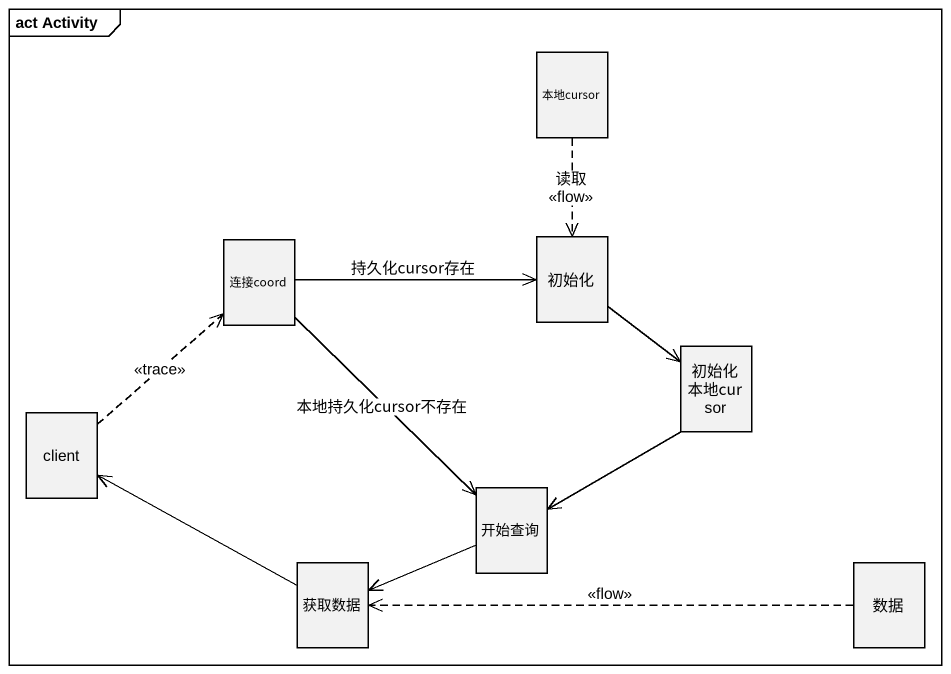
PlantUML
@startuml
mainframe act Activity
hide empty description
state 本地cursor <<object>>
state 连接coord <<object>>
state 初始化 <<object>>
state 初始化本地cursor <<object>>
state client <<object>>
state 开始查询 <<object>>
state 获取数据 <<object>>
state 数据 <<object>>
本地cursor -[dashed]-> 初始化 : 读取\n<<flow>>
连接coord -right-> 初始化 : 持久化cursor存在
连接coord --> 开始查询 : 本地持久化cursor不存在
初始化 --> 初始化本地cursor
初始化本地cursor --> 开始查询
client -up[dashed]-> 连接coord : <<trace>>
开始查询 -left-> 获取数据
获取数据 -left-> client
数据 -left[dashed]-> 获取数据 : <<flow>>
@enduml
